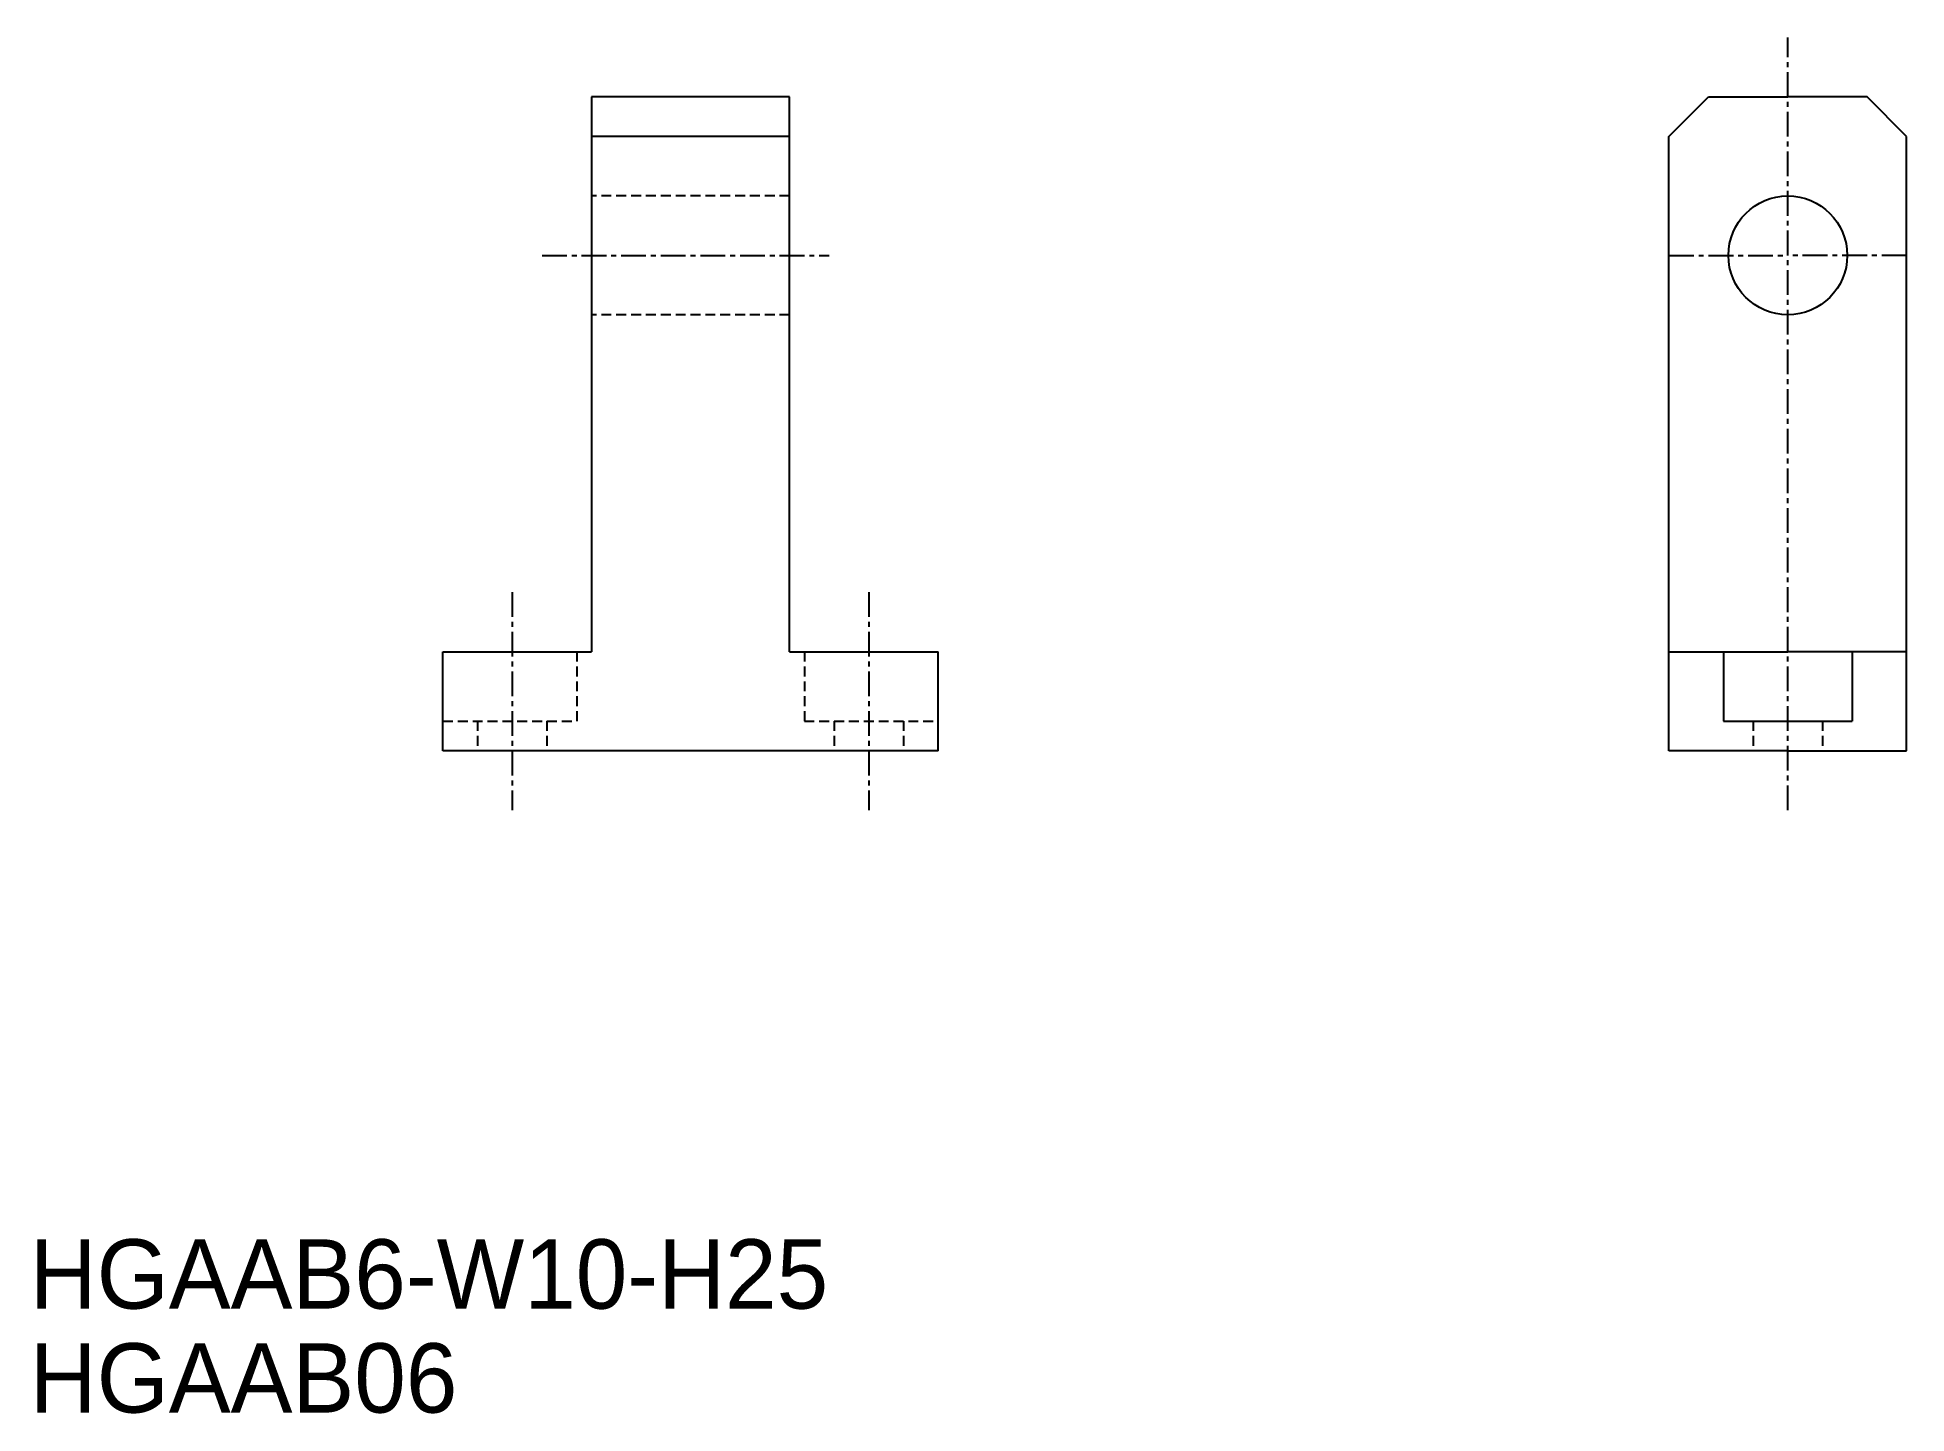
# Model space of a CAD drawing. Extents: x 0.8 to 95.2, y 0.9 to 70.3.
import ezdxf

# ---------------------------------------------------------------- set-up
doc = ezdxf.new("R2010")
doc.units = 0
doc.linetypes.add('CENTER', pattern=[2, 1.25, -0.25, 0.25, -0.25])
doc.linetypes.add('DASHED', pattern=[0.75, 0.5, -0.25])
doc.layers.get('0').update_dxf_attribs({"linetype": 'CONTINUOUS'})
doc.layers.add('CENTER', color=1, linetype='CENTER')

msp = doc.modelspace()

# ---------------------------------------------------------------- linework, layer by layer
at = {"color": 7, "linetype": 'CONTINUOUS'}
for p, q in [((28.819, 67.33), (28.819, 39.33)), ((38.819, 67.33), (28.819, 67.33)), ((38.819, 39.33), (38.819, 67.33)), ((83.223, 65.33), (85.223, 67.33)), ((85.223, 67.33), (89.223, 67.33)), ((93.223, 67.33), (89.223, 67.33)), ((95.223, 65.33), (93.223, 67.33)), ((38.819, 65.33), (28.819, 65.33)), ((83.223, 34.33), (83.223, 65.33)), ((95.223, 34.33), (95.223, 65.33)), ((21.319, 34.33), (21.319, 39.33)), ((21.319, 39.33), (28.819, 39.33)), ((38.819, 39.33), (46.319, 39.33)), ((46.319, 34.33), (46.319, 39.33)), ((83.223, 39.33), (89.223, 39.33)), ((85.973, 39.33), (85.973, 35.83)), ((95.223, 39.33), (89.223, 39.33)), ((92.473, 39.33), (92.473, 35.83)), ((85.973, 35.83), (92.473, 35.83)), ((46.319, 34.33), (21.319, 34.33)), ((89.223, 34.33), (83.223, 34.33)), ((89.223, 34.33), (95.223, 34.33))]:
    msp.add_line(p, q, dxfattribs=at)
at = {"color": 3, "linetype": 'DASHED'}
for p, q in [((38.819, 62.33), (28.819, 62.33)), ((38.819, 56.33), (28.819, 56.33)), ((28.069, 39.33), (28.069, 35.83)), ((39.569, 39.33), (39.569, 35.83)), ((21.319, 35.83), (28.069, 35.83)), ((23.069, 35.83), (23.069, 34.33)), ((26.569, 35.83), (26.569, 34.33)), ((39.569, 35.83), (46.319, 35.83)), ((41.069, 35.83), (41.069, 34.33)), ((44.569, 35.83), (44.569, 34.33)), ((87.473, 35.83), (87.473, 34.33)), ((90.973, 35.83), (90.973, 34.33))]:
    msp.add_line(p, q, dxfattribs=at)
at = {"color": 7, "linetype": 'CONTINUOUS'}
msp.add_circle((89.223, 59.33), 3, dxfattribs=at)
at = {"layer": 'CENTER', "color": 1, "linetype": 'CENTER'}
for p, q in [((89.223, 31.33), (89.223, 70.33)), ((26.319, 59.33), (40.819, 59.33)), ((83.223, 59.33), (89.223, 59.33)), ((95.223, 59.33), (89.223, 59.33)), ((24.819, 42.33), (24.819, 31.33)), ((42.819, 42.33), (42.819, 31.33))]:
    msp.add_line(p, q, dxfattribs=at)

# ---------------------------------------------------------------- texts
at = {"color": 7, "linetype": 'CONTINUOUS'}
for s, p in [('HGAAB6-W10-H25', (0.455, 6.175)), ('HGAAB06', (0.455, 0.929))]:
    msp.add_text(s, height=3.5, dxfattribs=at).set_placement(p)

doc.saveas('drawing.dxf')
